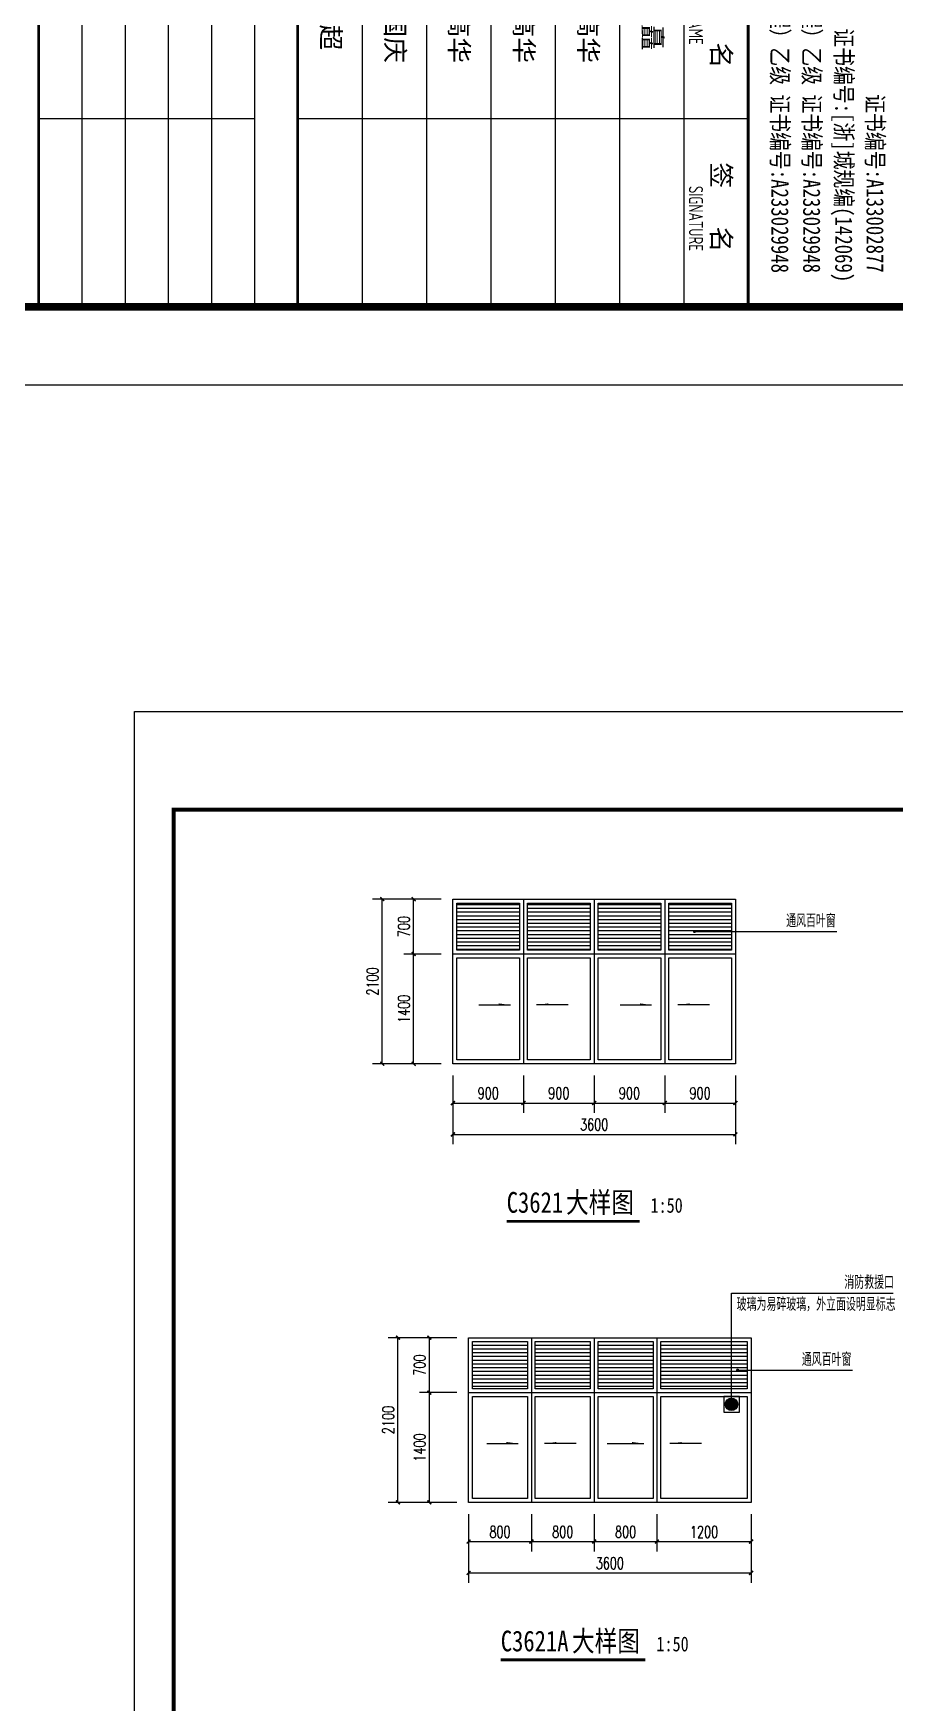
# Model space of a CAD drawing. Extents: x 1885024 to 2490229, y 18495599 to 18794495.
# Drawn here: x 2458045 to 2469018, y 18512660 to 18533948 of the extents above; entities that cross this region are included whole.
import ezdxf

# ---------------------------------------------------------------- set-up
doc = ezdxf.new("R2010")
doc.units = 0
doc.header["$LTSCALE"] = 1000
doc.header["$MEASUREMENT"] = 0
doc.layers.get('Defpoints').update_dxf_attribs({"color": 250})
for name, color, linetype in [('0 - 立面线', 7, 'Continuous'), ('DIM_LEAD', 145, 'Continuous'), ('DIM_SYMB', 165, 'Continuous'), ('PUB_DIM', 161, 'Continuous'), ('PUB_TEXT', 7, 'Continuous'), ('PUB_TITLE', 4, 'Continuous'), ('TK', 4, 'Continuous'), ('WINDOW', 140, 'Continuous')]:
    doc.layers.add(name, color=color, linetype=linetype)
doc.styles.add('-宋体', font='', dxfattribs={"width": 0.8})
doc.styles.add('_TCH_DIM', font='SIMPLEX', dxfattribs={"bigfont": 'GBCBIG'})
doc.styles.add('_TCH_DIM_T3', font='SIMPLEX', dxfattribs={"width": 0.705882, "bigfont": 'GBCBIG'})
doc.styles.add('TSSD_REIN', font='tssdeng.shx', dxfattribs={"width": 0.7, "bigfont": 'tssdchn.shx'})
doc.styles.add('YAYA', font='', dxfattribs={"width": 0.8, "height": 1})
doc.styles.add('图签宋体', font='', dxfattribs={"height": 300})
doc.styles.get('-宋体').set_extended_font_data('SimSun')
doc.styles.get('YAYA').set_extended_font_data('SimSun')
doc.styles.get('图签宋体').set_extended_font_data('NSimSun')
doc.dimstyles.new('_TCH_ARCH&&50', dxfattribs={"dimtxt": 148.75, "dimasz": 50, "dimexe": 125, "dimexo": 150, "dimgap": 50, "dimtad": 1, "dimdec": 0, "dimzin": 0, "dimdsep": 46, "dimtxsty": '_TCH_DIM_T3', "dimblk": 'ARCHTICK', "dimcen": 0.09, "dimclrt": 7, "dimazin": 2, "dimtfac": 1, "dimtdec": 0, "dimtix": 1, "dimtmove": 2, "dimatfit": 3, "dimfxl": 0, "dimtolj": 1, "dimtzin": 0, "dimarcsym": 0})

# ---------------------------------------------------------------- blocks, each defined once
blk = doc.blocks.new('123124342')
blk.add_hatch(color=1).paths.add_polyline_path([(195147, 103988, 1), (194987, 103988, 1)])
blk.add_lwpolyline([(194967, 103888), (195167, 103888), (195167, 104088), (194967, 104088)], close=True)
blk.add_circle((195067, 103988), 80)
blk = doc.blocks.new('GeYuanFrame_51638672', base_point=(18.76, 4.34))
at = {"layer": 'PUB_TITLE'}
for points in [[(578.76, 235.14), (578.76, 292.54)], [(578.76, 202.14), (578.76, 229.64)]]:
    blk.add_lwpolyline(points, dxfattribs=at)
at = {"layer": 'TK'}
for p, q in [((532.76, 284.34), (602.76, 284.34)), ((532.76, 276.14), (602.76, 276.14)), ((532.76, 267.94), (602.76, 267.94)), ((532.76, 259.74), (602.76, 259.74)), ((532.76, 251.54), (602.76, 251.54)), ((532.76, 243.34), (602.76, 243.34)), ((532.76, 235.14), (602.76, 235.14)), ((532.76, 235.14), (602.76, 235.14))]:
    blk.add_line(p, q, dxfattribs=at)
for points in [[(18.76, 424.34), (612.76, 424.34), (612.76, 4.34), (18.76, 4.34), (18.76, 424.34)], [(532.76, 292.54), (602.76, 292.54)], [(532.76, 235.14), (602.76, 235.14)], [(532.76, 229.64), (602.76, 229.64)], [(532.76, 224.14), (602.76, 224.14)], [(532.76, 218.64), (602.76, 218.64)], [(532.76, 213.14), (602.76, 213.14)], [(532.76, 207.64), (602.76, 207.64)], [(532.76, 202.14), (602.76, 202.14)]]:
    blk.add_lwpolyline(points, dxfattribs=at)
at = {"layer": 'TK', "const_width": 1}
blk.add_lwpolyline([(602.76, 414.34), (43.76, 414.34), (43.76, 14.34), (602.76, 14.34)], close=True, dxfattribs=at)
at = {"layer": 'TK', "const_width": 0.35}
for points in [[(532.76, 292.54), (602.76, 292.54)], [(532.76, 292.54), (602.76, 292.54)], [(532.76, 235.14), (602.76, 235.14)], [(532.76, 202.14), (602.76, 202.14)]]:
    blk.add_lwpolyline(points, dxfattribs=at)
at = {"layer": 'TK'}
for s, height, style, width, p in [('风景园林工程设计专项甲级           证书编号:A133002877', 2.2, '-宋体', 0.8, (533.67, 307.62)), ('城乡规划编制资质乙级        证书编号:[浙]城规编(142069)', 2.2, '-宋体', 0.8, (533.67, 303.63)), ('市政行业（给水工程、排水工程）乙级 证书编号:A233029948', 2.2, '-宋体', 0.8, (533.67, 299.55)), ('市政行业（道路工程、桥梁工程）乙级 证书编号:A233029948', 2.2, '-宋体', 0.8, (533.67, 295.5)), ('NAME', 1.8, 'TSSD_REIN', 0.7, (565.18, 284.98)), ('SIGNATURE', 1.8, 'TSSD_REIN', 0.7, (587.34, 284.98))]:
    blk.add_text(s, height=height, dxfattribs=dict(at, style=style, width=width)).set_placement(p)
at = {"layer": 'TK', "style": '图签宋体'}
for s, p in [('姓   名', (560.87, 287.9)), ('签   名', (584.35, 287.9))]:
    blk.add_text(s, height=2.4, dxfattribs=at).set_placement(p)
at = {"layer": 'TK', "char_height": 2.4, "width": 24, "attachment_point": 5, "style": '图签宋体'}
for s, insert in [('张矗', (566.76, 280.21)), ('钟高华', (566.76, 272.04)), ('钟高华', (566.76, 263.84)), ('钟高华', (566.76, 255.57)), ('于国庆', (566.76, 247.44)), ('汪超', (566.76, 239.24))]:
    blk.add_mtext(s, dxfattribs=dict(at, insert=insert))
blk = doc.blocks.new('GeYuanFrame_88155231', base_point=(18.76, 4.34))
at = {"layer": 'TK'}
blk.add_lwpolyline([(18.76, 424.34), (612.76, 424.34), (612.76, 4.34), (18.76, 4.34), (18.76, 424.34)], dxfattribs=at)
at = {"layer": 'TK', "const_width": 1}
blk.add_lwpolyline([(602.76, 414.34), (43.76, 414.34), (43.76, 14.34), (602.76, 14.34)], close=True, dxfattribs=at)
blk = doc.blocks.new('_ArchTick')
at = {"color": 0, "linetype": 'ByBlock', "const_width": 0.4}
blk.add_lwpolyline([(-0.5, -0.5), (0.5, 0.5)], dxfattribs=at)
blk = doc.blocks.new('*D34')
at = {"layer": 'Defpoints', "color": 0}
for p in [(2462490, 18522907), (2462990, 18522907), (2462990, 18520807)]:
    blk.add_point(p, dxfattribs=at)
at = {"layer": 'PUB_DIM', "color": 0, "lineweight": -2}
for p, q in [((2462840, 18522907), (2462365, 18522907)), ((2462490, 18520807), (2462490, 18522907)), ((2462840, 18520807), (2462365, 18520807))]:
    blk.add_line(p, q, dxfattribs=at)
at = {"layer": 'PUB_DIM', "color": 0, "lineweight": -2, "xscale": 50, "yscale": 50, "zscale": 50}
for p, rotation in [((2462490, 18522907), 90), ((2462490, 18520807), 270)]:
    blk.add_blockref('_ArchTick', p, dxfattribs=dict(at, rotation=rotation))
at = {"layer": 'PUB_DIM', "color": 7, "insert": (2462366, 18521857), "char_height": 148.8, "attachment_point": 5, "rotation": 90, "style": '_TCH_DIM_T3'}
blk.add_mtext('\\A1;2100', dxfattribs=at)
blk = doc.blocks.new('*D35')
at = {"layer": 'Defpoints', "color": 0}
for p in [(2463390, 18520807), (2464290, 18520807), (2464290, 18520307)]:
    blk.add_point(p, dxfattribs=at)
at = {"layer": 'PUB_DIM', "color": 0, "lineweight": -2}
for p, q in [((2463390, 18520657), (2463390, 18520182)), ((2464290, 18520657), (2464290, 18520182)), ((2463390, 18520307), (2464290, 18520307))]:
    blk.add_line(p, q, dxfattribs=at)
at = {"layer": 'PUB_DIM', "color": 0, "lineweight": -2, "xscale": 50, "yscale": 50, "zscale": 50, "rotation": 180}
blk.add_blockref('_ArchTick', (2463390, 18520307), dxfattribs=at)
at = {"layer": 'PUB_DIM', "color": 0, "lineweight": -2, "xscale": 50, "yscale": 50, "zscale": 50}
blk.add_blockref('_ArchTick', (2464290, 18520307), dxfattribs=at)
at = {"layer": 'PUB_DIM', "color": 7, "insert": (2463840, 18520432), "char_height": 148.8, "attachment_point": 5, "style": '_TCH_DIM_T3'}
blk.add_mtext('\\A1;900', dxfattribs=at)
blk = doc.blocks.new('*D36')
at = {"layer": 'Defpoints', "color": 0}
for p in [(2464290, 18520807), (2465190, 18520807), (2465190, 18520307)]:
    blk.add_point(p, dxfattribs=at)
at = {"layer": 'PUB_DIM', "color": 0, "lineweight": -2}
for p, q in [((2464290, 18520657), (2464290, 18520182)), ((2465190, 18520657), (2465190, 18520182)), ((2464290, 18520307), (2465190, 18520307))]:
    blk.add_line(p, q, dxfattribs=at)
at = {"layer": 'PUB_DIM', "color": 0, "lineweight": -2, "xscale": 50, "yscale": 50, "zscale": 50, "rotation": 180}
blk.add_blockref('_ArchTick', (2464290, 18520307), dxfattribs=at)
at = {"layer": 'PUB_DIM', "color": 0, "lineweight": -2, "xscale": 50, "yscale": 50, "zscale": 50}
blk.add_blockref('_ArchTick', (2465190, 18520307), dxfattribs=at)
at = {"layer": 'PUB_DIM', "color": 7, "insert": (2464740, 18520432), "char_height": 148.8, "attachment_point": 5, "style": '_TCH_DIM_T3'}
blk.add_mtext('\\A1;900', dxfattribs=at)
blk = doc.blocks.new('*D37')
at = {"layer": 'Defpoints', "color": 0}
for p in [(2465190, 18520807), (2466090, 18520807), (2466090, 18520307)]:
    blk.add_point(p, dxfattribs=at)
at = {"layer": 'PUB_DIM', "color": 0, "lineweight": -2}
for p, q in [((2465190, 18520657), (2465190, 18520182)), ((2466090, 18520657), (2466090, 18520182)), ((2465190, 18520307), (2466090, 18520307))]:
    blk.add_line(p, q, dxfattribs=at)
at = {"layer": 'PUB_DIM', "color": 0, "lineweight": -2, "xscale": 50, "yscale": 50, "zscale": 50, "rotation": 180}
blk.add_blockref('_ArchTick', (2465190, 18520307), dxfattribs=at)
at = {"layer": 'PUB_DIM', "color": 0, "lineweight": -2, "xscale": 50, "yscale": 50, "zscale": 50}
blk.add_blockref('_ArchTick', (2466090, 18520307), dxfattribs=at)
at = {"layer": 'PUB_DIM', "color": 7, "insert": (2465640, 18520432), "char_height": 148.8, "attachment_point": 5, "style": '_TCH_DIM_T3'}
blk.add_mtext('\\A1;900', dxfattribs=at)
blk = doc.blocks.new('*D38')
at = {"layer": 'Defpoints', "color": 0}
for p in [(2466090, 18520807), (2466990, 18520807), (2466990, 18520307)]:
    blk.add_point(p, dxfattribs=at)
at = {"layer": 'PUB_DIM', "color": 0, "lineweight": -2}
for p, q in [((2466090, 18520657), (2466090, 18520182)), ((2466990, 18520657), (2466990, 18520182)), ((2466090, 18520307), (2466990, 18520307))]:
    blk.add_line(p, q, dxfattribs=at)
at = {"layer": 'PUB_DIM', "color": 0, "lineweight": -2, "xscale": 50, "yscale": 50, "zscale": 50, "rotation": 180}
blk.add_blockref('_ArchTick', (2466090, 18520307), dxfattribs=at)
at = {"layer": 'PUB_DIM', "color": 0, "lineweight": -2, "xscale": 50, "yscale": 50, "zscale": 50}
blk.add_blockref('_ArchTick', (2466990, 18520307), dxfattribs=at)
at = {"layer": 'PUB_DIM', "color": 7, "insert": (2466540, 18520432), "char_height": 148.8, "attachment_point": 5, "style": '_TCH_DIM_T3'}
blk.add_mtext('\\A1;900', dxfattribs=at)
blk = doc.blocks.new('*D39')
at = {"layer": 'Defpoints', "color": 0}
for p in [(2463390, 18520807), (2466990, 18520807), (2466990, 18519907)]:
    blk.add_point(p, dxfattribs=at)
at = {"layer": 'PUB_DIM', "color": 0, "lineweight": -2}
for p, q in [((2463390, 18520657), (2463390, 18519782)), ((2466990, 18520657), (2466990, 18519782)), ((2463390, 18519907), (2466990, 18519907))]:
    blk.add_line(p, q, dxfattribs=at)
at = {"layer": 'PUB_DIM', "color": 0, "lineweight": -2, "xscale": 50, "yscale": 50, "zscale": 50, "rotation": 180}
blk.add_blockref('_ArchTick', (2463390, 18519907), dxfattribs=at)
at = {"layer": 'PUB_DIM', "color": 0, "lineweight": -2, "xscale": 50, "yscale": 50, "zscale": 50}
blk.add_blockref('_ArchTick', (2466990, 18519907), dxfattribs=at)
at = {"layer": 'PUB_DIM', "color": 7, "insert": (2465190, 18520032), "char_height": 148.8, "attachment_point": 5, "style": '_TCH_DIM_T3'}
blk.add_mtext('\\A1;3600', dxfattribs=at)
blk = doc.blocks.new('*D40')
at = {"layer": 'Defpoints', "color": 0}
for p in [(2462890, 18522207), (2463390, 18522207), (2463390, 18520807)]:
    blk.add_point(p, dxfattribs=at)
at = {"layer": 'PUB_DIM', "color": 0, "lineweight": -2}
for p, q in [((2463240, 18522207), (2462765, 18522207)), ((2462890, 18520807), (2462890, 18522207)), ((2463240, 18520807), (2462765, 18520807))]:
    blk.add_line(p, q, dxfattribs=at)
at = {"layer": 'PUB_DIM', "color": 0, "lineweight": -2, "xscale": 50, "yscale": 50, "zscale": 50}
for p, rotation in [((2462890, 18522207), 90), ((2462890, 18520807), 270)]:
    blk.add_blockref('_ArchTick', p, dxfattribs=dict(at, rotation=rotation))
at = {"layer": 'PUB_DIM', "color": 7, "insert": (2462766, 18521507), "char_height": 148.8, "attachment_point": 5, "rotation": 90, "style": '_TCH_DIM_T3'}
blk.add_mtext('\\A1;1400', dxfattribs=at)
blk = doc.blocks.new('*D41')
at = {"layer": 'Defpoints', "color": 0}
for p in [(2462890, 18522907), (2463390, 18522907), (2463390, 18522207)]:
    blk.add_point(p, dxfattribs=at)
at = {"layer": 'PUB_DIM', "color": 0, "lineweight": -2}
for p, q in [((2463240, 18522907), (2462765, 18522907)), ((2462890, 18522207), (2462890, 18522907)), ((2463240, 18522207), (2462765, 18522207))]:
    blk.add_line(p, q, dxfattribs=at)
at = {"layer": 'PUB_DIM', "color": 0, "lineweight": -2, "xscale": 50, "yscale": 50, "zscale": 50}
for p, rotation in [((2462890, 18522907), 90), ((2462890, 18522207), 270)]:
    blk.add_blockref('_ArchTick', p, dxfattribs=dict(at, rotation=rotation))
at = {"layer": 'PUB_DIM', "color": 7, "insert": (2462766, 18522557), "char_height": 148.8, "attachment_point": 5, "rotation": 90, "style": '_TCH_DIM_T3'}
blk.add_mtext('\\A1;700', dxfattribs=at)
blk = doc.blocks.new('*D42')
at = {"layer": 'Defpoints', "color": 0}
for p in [(2462690, 18517314), (2463190, 18517314), (2463190, 18515214)]:
    blk.add_point(p, dxfattribs=at)
at = {"layer": 'PUB_DIM', "color": 0, "lineweight": -2}
for p, q in [((2463040, 18517314), (2462565, 18517314)), ((2462690, 18515214), (2462690, 18517314)), ((2463040, 18515214), (2462565, 18515214))]:
    blk.add_line(p, q, dxfattribs=at)
at = {"layer": 'PUB_DIM', "color": 0, "lineweight": -2, "xscale": 50, "yscale": 50, "zscale": 50}
for p, rotation in [((2462690, 18517314), 90), ((2462690, 18515214), 270)]:
    blk.add_blockref('_ArchTick', p, dxfattribs=dict(at, rotation=rotation))
at = {"layer": 'PUB_DIM', "color": 7, "insert": (2462566, 18516264), "char_height": 148.8, "attachment_point": 5, "rotation": 90, "style": '_TCH_DIM_T3'}
blk.add_mtext('\\A1;2100', dxfattribs=at)
blk = doc.blocks.new('*D43')
at = {"layer": 'Defpoints', "color": 0}
for p in [(2463590, 18515214), (2464390, 18515214), (2464390, 18514714)]:
    blk.add_point(p, dxfattribs=at)
at = {"layer": 'PUB_DIM', "color": 0, "lineweight": -2}
for p, q in [((2463590, 18515064), (2463590, 18514589)), ((2464390, 18515064), (2464390, 18514589)), ((2463590, 18514714), (2464390, 18514714))]:
    blk.add_line(p, q, dxfattribs=at)
at = {"layer": 'PUB_DIM', "color": 0, "lineweight": -2, "xscale": 50, "yscale": 50, "zscale": 50, "rotation": 180}
blk.add_blockref('_ArchTick', (2463590, 18514714), dxfattribs=at)
at = {"layer": 'PUB_DIM', "color": 0, "lineweight": -2, "xscale": 50, "yscale": 50, "zscale": 50}
blk.add_blockref('_ArchTick', (2464390, 18514714), dxfattribs=at)
at = {"layer": 'PUB_DIM', "color": 7, "insert": (2463990, 18514838), "char_height": 148.8, "attachment_point": 5, "style": '_TCH_DIM_T3'}
blk.add_mtext('\\A1;800', dxfattribs=at)
blk = doc.blocks.new('*D44')
at = {"layer": 'Defpoints', "color": 0}
for p in [(2464390, 18515214), (2465190, 18515214), (2465190, 18514714)]:
    blk.add_point(p, dxfattribs=at)
at = {"layer": 'PUB_DIM', "color": 0, "lineweight": -2}
for p, q in [((2464390, 18515064), (2464390, 18514589)), ((2465190, 18515064), (2465190, 18514589)), ((2464390, 18514714), (2465190, 18514714))]:
    blk.add_line(p, q, dxfattribs=at)
at = {"layer": 'PUB_DIM', "color": 0, "lineweight": -2, "xscale": 50, "yscale": 50, "zscale": 50, "rotation": 180}
blk.add_blockref('_ArchTick', (2464390, 18514714), dxfattribs=at)
at = {"layer": 'PUB_DIM', "color": 0, "lineweight": -2, "xscale": 50, "yscale": 50, "zscale": 50}
blk.add_blockref('_ArchTick', (2465190, 18514714), dxfattribs=at)
at = {"layer": 'PUB_DIM', "color": 7, "insert": (2464790, 18514838), "char_height": 148.8, "attachment_point": 5, "style": '_TCH_DIM_T3'}
blk.add_mtext('\\A1;800', dxfattribs=at)
blk = doc.blocks.new('*D45')
at = {"layer": 'Defpoints', "color": 0}
for p in [(2465190, 18515214), (2465990, 18515214), (2465990, 18514714)]:
    blk.add_point(p, dxfattribs=at)
at = {"layer": 'PUB_DIM', "color": 0, "lineweight": -2}
for p, q in [((2465190, 18515064), (2465190, 18514589)), ((2465990, 18515064), (2465990, 18514589)), ((2465190, 18514714), (2465990, 18514714))]:
    blk.add_line(p, q, dxfattribs=at)
at = {"layer": 'PUB_DIM', "color": 0, "lineweight": -2, "xscale": 50, "yscale": 50, "zscale": 50, "rotation": 180}
blk.add_blockref('_ArchTick', (2465190, 18514714), dxfattribs=at)
at = {"layer": 'PUB_DIM', "color": 0, "lineweight": -2, "xscale": 50, "yscale": 50, "zscale": 50}
blk.add_blockref('_ArchTick', (2465990, 18514714), dxfattribs=at)
at = {"layer": 'PUB_DIM', "color": 7, "insert": (2465590, 18514838), "char_height": 148.8, "attachment_point": 5, "style": '_TCH_DIM_T3'}
blk.add_mtext('\\A1;800', dxfattribs=at)
blk = doc.blocks.new('*D46')
at = {"layer": 'Defpoints', "color": 0}
for p in [(2465990, 18515214), (2467190, 18515214), (2467190, 18514714)]:
    blk.add_point(p, dxfattribs=at)
at = {"layer": 'PUB_DIM', "color": 0, "lineweight": -2}
for p, q in [((2465990, 18515064), (2465990, 18514589)), ((2467190, 18515064), (2467190, 18514589)), ((2465990, 18514714), (2467190, 18514714))]:
    blk.add_line(p, q, dxfattribs=at)
at = {"layer": 'PUB_DIM', "color": 0, "lineweight": -2, "xscale": 50, "yscale": 50, "zscale": 50, "rotation": 180}
blk.add_blockref('_ArchTick', (2465990, 18514714), dxfattribs=at)
at = {"layer": 'PUB_DIM', "color": 0, "lineweight": -2, "xscale": 50, "yscale": 50, "zscale": 50}
blk.add_blockref('_ArchTick', (2467190, 18514714), dxfattribs=at)
at = {"layer": 'PUB_DIM', "color": 7, "insert": (2466590, 18514838), "char_height": 148.8, "attachment_point": 5, "style": '_TCH_DIM_T3'}
blk.add_mtext('\\A1;1200', dxfattribs=at)
blk = doc.blocks.new('*D47')
at = {"layer": 'Defpoints', "color": 0}
for p in [(2463590, 18515214), (2467190, 18515214), (2467190, 18514314)]:
    blk.add_point(p, dxfattribs=at)
at = {"layer": 'PUB_DIM', "color": 0, "lineweight": -2}
for p, q in [((2463590, 18515064), (2463590, 18514189)), ((2467190, 18515064), (2467190, 18514189)), ((2463590, 18514314), (2467190, 18514314))]:
    blk.add_line(p, q, dxfattribs=at)
at = {"layer": 'PUB_DIM', "color": 0, "lineweight": -2, "xscale": 50, "yscale": 50, "zscale": 50, "rotation": 180}
blk.add_blockref('_ArchTick', (2463590, 18514314), dxfattribs=at)
at = {"layer": 'PUB_DIM', "color": 0, "lineweight": -2, "xscale": 50, "yscale": 50, "zscale": 50}
blk.add_blockref('_ArchTick', (2467190, 18514314), dxfattribs=at)
at = {"layer": 'PUB_DIM', "color": 7, "insert": (2465390, 18514438), "char_height": 148.8, "attachment_point": 5, "style": '_TCH_DIM_T3'}
blk.add_mtext('\\A1;3600', dxfattribs=at)
blk = doc.blocks.new('*D48')
at = {"layer": 'Defpoints', "color": 0}
for p in [(2463090, 18516614), (2463590, 18516614), (2463590, 18515214)]:
    blk.add_point(p, dxfattribs=at)
at = {"layer": 'PUB_DIM', "color": 0, "lineweight": -2}
for p, q in [((2463440, 18516614), (2462965, 18516614)), ((2463090, 18515214), (2463090, 18516614)), ((2463440, 18515214), (2462965, 18515214))]:
    blk.add_line(p, q, dxfattribs=at)
at = {"layer": 'PUB_DIM', "color": 0, "lineweight": -2, "xscale": 50, "yscale": 50, "zscale": 50}
for p, rotation in [((2463090, 18516614), 90), ((2463090, 18515214), 270)]:
    blk.add_blockref('_ArchTick', p, dxfattribs=dict(at, rotation=rotation))
at = {"layer": 'PUB_DIM', "color": 7, "insert": (2462966, 18515914), "char_height": 148.8, "attachment_point": 5, "rotation": 90, "style": '_TCH_DIM_T3'}
blk.add_mtext('\\A1;1400', dxfattribs=at)
blk = doc.blocks.new('*D49')
at = {"layer": 'Defpoints', "color": 0}
for p in [(2463090, 18517314), (2463590, 18517314), (2463590, 18516614)]:
    blk.add_point(p, dxfattribs=at)
at = {"layer": 'PUB_DIM', "color": 0, "lineweight": -2}
for p, q in [((2463440, 18517314), (2462965, 18517314)), ((2463090, 18516614), (2463090, 18517314)), ((2463440, 18516614), (2462965, 18516614))]:
    blk.add_line(p, q, dxfattribs=at)
at = {"layer": 'PUB_DIM', "color": 0, "lineweight": -2, "xscale": 50, "yscale": 50, "zscale": 50}
for p, rotation in [((2463090, 18517314), 90), ((2463090, 18516614), 270)]:
    blk.add_blockref('_ArchTick', p, dxfattribs=dict(at, rotation=rotation))
at = {"layer": 'PUB_DIM', "color": 7, "insert": (2462966, 18516964), "char_height": 148.8, "attachment_point": 5, "rotation": 90, "style": '_TCH_DIM_T3'}
blk.add_mtext('\\A1;700', dxfattribs=at)

msp = doc.modelspace()

# ---------------------------------------------------------------- hatches: boundary and pattern name
h = msp.add_hatch()
h.set_pattern_fill('ANSI31', color=252, scale=30, angle=135, style=0)
h.set_pattern_definition([(180, (0, 0), (-1e-14, -47.625), [])])
h.paths.add_polyline_path([(2464240.2, 18522257.5), (2463440.2, 18522257.5), (2463440.2, 18522857.5), (2464240.2, 18522857.5)])
h.paths.add_polyline_path([(2465140.2, 18522257.5), (2464340.2, 18522257.5), (2464340.2, 18522857.5), (2465140.2, 18522857.5)])
h.paths.add_polyline_path([(2466040.2, 18522257.5), (2465240.2, 18522257.5), (2465240.2, 18522857.5), (2466040.2, 18522857.5)])
h.paths.add_polyline_path([(2466940.2, 18522257.5), (2466140.2, 18522257.5), (2466140.2, 18522857.5), (2466940.2, 18522857.5)])
h = msp.add_hatch()
h.set_pattern_fill('ANSI31', color=252, scale=30, angle=135, style=0)
h.set_pattern_definition([(180, (266.14, 0), (-1e-14, -47.625), [])])
h.paths.add_polyline_path([(2464340.2, 18516663.7), (2463640.2, 18516663.7), (2463640.2, 18517263.7), (2464340.2, 18517263.7)])
h.paths.add_polyline_path([(2465140.2, 18516663.7), (2464440.2, 18516663.7), (2464440.2, 18517263.7), (2465140.2, 18517263.7)])
h.paths.add_polyline_path([(2465940.2, 18516663.7), (2465240.2, 18516663.7), (2465240.2, 18517263.7), (2465940.2, 18517263.7)])
h.paths.add_polyline_path([(2467140.2, 18516663.7), (2466040.2, 18516663.7), (2466040.2, 18517263.7), (2467140.2, 18517263.7)])
at = {"layer": 'DIM_SYMB'}
for points in [[(2464122.4, 18521557.5), (2463972.4, 18521557.5), (2463972.4, 18521577.5)], [(2464456, 18521557.5), (2464606, 18521557.5), (2464606, 18521577.5)], [(2465922.4, 18521557.5), (2465772.4, 18521557.5), (2465772.4, 18521577.5)], [(2466256, 18521557.5), (2466406, 18521557.5), (2466406, 18521577.5)], [(2464222.4, 18515963.7), (2464072.4, 18515963.7), (2464072.4, 18515983.7)], [(2464558.1, 18515963.7), (2464708.1, 18515963.7), (2464708.1, 18515983.7)], [(2465822.4, 18515963.7), (2465672.4, 18515963.7), (2465672.4, 18515983.7)], [(2466156, 18515963.7), (2466306, 18515963.7), (2466306, 18515983.7)]]:
    msp.add_hatch(color=256, dxfattribs=at).paths.add_polyline_path(points)

# ---------------------------------------------------------------- linework, layer by layer
at = {"layer": '0 - 立面线'}
for p, q in [((2464290.2, 18522907.5), (2464290.2, 18520807.5)), ((2465190.2, 18522907.5), (2465190.2, 18520807.5)), ((2466090.2, 18522907.5), (2466090.2, 18520807.5)), ((2463390.2, 18522207.5), (2466990.2, 18522207.5)), ((2464390.2, 18517313.7), (2464390.2, 18515213.7)), ((2465190.2, 18517313.7), (2465190.2, 18515213.7)), ((2465990.2, 18517313.7), (2465990.2, 18515213.7)), ((2463590.2, 18516613.7), (2467190.2, 18516613.7))]:
    msp.add_line(p, q, dxfattribs=at)
for points in [[(2463390.2, 18522907.5), (2466990.2, 18522907.5), (2466990.2, 18520807.5), (2463390.2, 18520807.5)], [(2464240.2, 18522257.5), (2463440.2, 18522257.5), (2463440.2, 18522857.5), (2464240.2, 18522857.5)], [(2465140.2, 18522257.5), (2464340.2, 18522257.5), (2464340.2, 18522857.5), (2465140.2, 18522857.5)], [(2466040.2, 18522257.5), (2465240.2, 18522257.5), (2465240.2, 18522857.5), (2466040.2, 18522857.5)], [(2466940.2, 18522257.5), (2466140.2, 18522257.5), (2466140.2, 18522857.5), (2466940.2, 18522857.5)], [(2463590.2, 18517313.7), (2467190.2, 18517313.7), (2467190.2, 18515213.7), (2463590.2, 18515213.7)], [(2464340.2, 18516663.7), (2463640.2, 18516663.7), (2463640.2, 18517263.7), (2464340.2, 18517263.7)], [(2465140.2, 18516663.7), (2464440.2, 18516663.7), (2464440.2, 18517263.7), (2465140.2, 18517263.7)], [(2465940.2, 18516663.7), (2465240.2, 18516663.7), (2465240.2, 18517263.7), (2465940.2, 18517263.7)], [(2467140.2, 18516663.7), (2466040.2, 18516663.7), (2466040.2, 18517263.7), (2467140.2, 18517263.7)]]:
    msp.add_lwpolyline(points, close=True, dxfattribs=at)
at = {"layer": 'DIM_LEAD'}
for p, q in [((2466468.1, 18522494.1), (2467400.4, 18522494.1)), ((2466468.1, 18522494.1), (2467400.4, 18522494.1)), ((2467400.4, 18522494.1), (2468280.4, 18522494.1)), ((2466940.2, 18516433), (2466940.2, 18517883.3)), ((2466940.2, 18516433), (2466940.2, 18517883.3)), ((2466940.2, 18517883.3), (2469001.9, 18517883.3)), ((2467018, 18516900.3), (2467600.4, 18516900.3)), ((2467018, 18516900.3), (2467600.4, 18516900.3)), ((2467600.4, 18516900.3), (2468480.4, 18516900.3))]:
    msp.add_line(p, q, dxfattribs=at)
at = {"layer": 'DIM_LEAD', "const_width": 20}
for points in [[(2466458.1, 18522494.1, 1), (2466478.1, 18522494.1, 1)], [(2466458.1, 18522494.1, 1), (2466478.1, 18522494.1, 1)], [(2467008, 18516900.3, 1), (2467028, 18516900.3, 1)], [(2467008, 18516900.3, 1), (2467028, 18516900.3, 1)], [(2466940.2, 18516423, 1), (2466940.2, 18516443, 1)], [(2466940.2, 18516423, 1), (2466940.2, 18516443, 1)]]:
    msp.add_lwpolyline(points, format="xyb", close=True, dxfattribs=at)
at = {"layer": 'DIM_SYMB'}
for points in [[(2463720.4, 18521557.5), (2464122.4, 18521557.5)], [(2464857.9, 18521557.5), (2464456, 18521557.5)], [(2465520.4, 18521557.5), (2465922.4, 18521557.5)], [(2466657.9, 18521557.5), (2466256, 18521557.5)], [(2463820.4, 18515963.7), (2464222.4, 18515963.7)], [(2464960.1, 18515963.7), (2464558.1, 18515963.7)], [(2465355.7, 18515963.7), (2465822.4, 18515963.7)], [(2466557.9, 18515963.7), (2466156, 18515963.7)]]:
    msp.add_lwpolyline(points, dxfattribs=at)
at = {"layer": 'DIM_SYMB', "const_width": 35}
for points in [[(2464075.9, 18518799.1), (2465768, 18518799.1)], [(2464000.3, 18513205.3), (2465843.6, 18513205.3)]]:
    msp.add_lwpolyline(points, dxfattribs=at)
at = {"layer": 'WINDOW'}
for points in [[(2463440.2, 18522157.5), (2464240.2, 18522157.5), (2464240.2, 18520857.5), (2463440.2, 18520857.5)], [(2464340.2, 18522157.5), (2465140.2, 18522157.5), (2465140.2, 18520857.5), (2464340.2, 18520857.5)], [(2465240.2, 18522157.5), (2466040.2, 18522157.5), (2466040.2, 18520857.5), (2465240.2, 18520857.5)], [(2466140.2, 18522157.5), (2466940.2, 18522157.5), (2466940.2, 18520857.5), (2466140.2, 18520857.5)], [(2463640.2, 18516563.7), (2464340.2, 18516563.7), (2464340.2, 18515263.7), (2463640.2, 18515263.7)], [(2464440.2, 18516563.7), (2465140.2, 18516563.7), (2465140.2, 18515263.7), (2464440.2, 18515263.7)], [(2465239.7, 18516563.7), (2465940.2, 18516563.7), (2465940.2, 18515263.7), (2465239.7, 18515263.7)], [(2466040.2, 18516563.7), (2467140.2, 18516563.7), (2467140.2, 18515263.7), (2466040.2, 18515263.7)]]:
    msp.add_lwpolyline(points, close=True, dxfattribs=at)

# ---------------------------------------------------------------- block references
at = {"rotation": 270}
for name, p, xscale, yscale, zscale in [('GeYuanFrame_51638672', (2438332.5, 18588861.4), 100, 100, 100), ('GeYuanFrame_88155231', (2459332.5, 18525298.7), 50, 50, 50)]:
    msp.add_blockref(name, p, dxfattribs=dict(at, xscale=xscale, yscale=yscale, zscale=zscale))
at = {"layer": '0 - 立面线', "color": 0, "ltscale": 0.5}
msp.add_blockref('123124342', (2271873.6, 18412476.5), dxfattribs=at)

# ---------------------------------------------------------------- texts
at = {"layer": 'PUB_TEXT', "style": '_TCH_DIM'}
for s, height, p in [('通风百叶窗', 168.79, (2467635.9, 18522546.6)), ('消防救援口', 168.79, (2468377.8, 18517935.8)), ('玻璃为易碎玻璃，外立面设明显标志', 168.794, (2467005.7, 18517655.8)), ('通风百叶窗', 168.79, (2467835.9, 18516952.8))]:
    msp.add_text(s, height=height, dxfattribs=at).set_placement(p)
at = {"layer": 'PUB_TEXT', "style": 'YAYA', "width": 0.8}
for s, height, p in [('C3621', 264.35, (2464075.9, 18518907.5)), ('大样图', 264.35, (2464832, 18518907.5)), ('1:50', 188.82, (2465908, 18518907.5)), ('C3621A', 264.35, (2464000.3, 18513313.7)), ('大样图', 264.35, (2464907.6, 18513313.7)), ('1:50', 188.82, (2465983.6, 18513313.7))]:
    msp.add_text(s, height=height, dxfattribs=at).set_placement(p)

# ---------------------------------------------------------------- dimensions: what is measured, and where the dimension line sits
at = {"layer": 'PUB_DIM'}
for p1, p2, distance, picture, middle in [((2462990.2, 18520807.5), (2462990.2, 18522907.5), 500, '*D34', (2462365.9, 18521857.5)), ((2463390.2, 18522207.5), (2463390.2, 18522907.5), 500, '*D41', (2462765.9, 18522557.5)), ((2463390.2, 18520807.5), (2463390.2, 18522207.5), 500, '*D40', (2462765.9, 18521507.5)), ((2463390.2, 18520807.5), (2464290.2, 18520807.5), -500, '*D35', (2463840.2, 18520431.8)), ((2463390.2, 18520807.5), (2466990.2, 18520807.5), -900, '*D39', (2465190.2, 18520031.8)), ((2464290.2, 18520807.5), (2465190.2, 18520807.5), -500, '*D36', (2464740.2, 18520431.8)), ((2465190.2, 18520807.5), (2466090.2, 18520807.5), -500, '*D37', (2465640.2, 18520431.8)), ((2466090.2, 18520807.5), (2466990.2, 18520807.5), -500, '*D38', (2466540.2, 18520431.8)), ((2463190.2, 18515213.7), (2463190.2, 18517313.7), 500, '*D42', (2462565.9, 18516263.7)), ((2463590.2, 18516613.7), (2463590.2, 18517313.7), 500, '*D49', (2462965.9, 18516963.7)), ((2463590.2, 18515213.7), (2463590.2, 18516613.7), 500, '*D48', (2462965.9, 18515913.7)), ((2463590.2, 18515213.7), (2464390.2, 18515213.7), -500, '*D43', (2463990.2, 18514838.1)), ((2463590.2, 18515213.7), (2467190.2, 18515213.7), -900, '*D47', (2465390.2, 18514438.1)), ((2464390.2, 18515213.7), (2465190.2, 18515213.7), -500, '*D44', (2464790.2, 18514838.1)), ((2465190.2, 18515213.7), (2465990.2, 18515213.7), -500, '*D45', (2465590.2, 18514838.1)), ((2465990.2, 18515213.7), (2467190.2, 18515213.7), -500, '*D46', (2466590.2, 18514838.1))]:
    dim = msp.add_aligned_dim(p1=p1, p2=p2, distance=distance, dimstyle='_TCH_ARCH&&50', dxfattribs=at)
    dim.commit()
    dim.dimension.update_dxf_attribs({"geometry": picture, "text_midpoint": middle})

doc.saveas('drawing.dxf')
